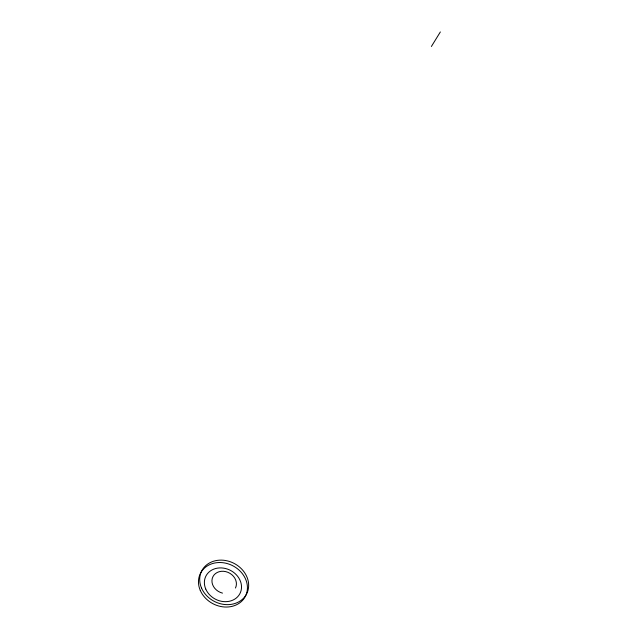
<?xml version="1.0" encoding="UTF-8"?>
<svg xmlns="http://www.w3.org/2000/svg" width="639" height="639" viewBox="0 0 639 639"><rect width="100%" height="100%" fill="white"/><g stroke="black" fill="none" stroke-linecap="round" stroke-linejoin="round"><path stroke-width="0.96" d="M431.389 46.479L440.351 31.95M222.5 593.12A12.612 10.711 27.1 0 1 212.244 578.495A12.612 10.711 27.1 0 1 227.939 572.336A12.612 10.711 27.1 0 1 235.456 588.032M200.263 590.364A25.233 21.422 27.1 0 0 242.277 600.66A25.233 21.422 27.1 0 0 226.31 563.326A25.233 21.422 27.1 0 0 200.263 590.364M205.742 589.022A19.13 16.247 27.1 0 0 237.604 596.826A19.13 16.247 27.1 0 0 225.495 568.51A19.13 16.247 27.1 0 0 205.742 589.022M201.493 587.968A25.233 21.422 27.1 0 0 243.507 598.264A25.233 21.422 27.1 0 0 227.532 560.93A25.233 21.422 27.1 0 0 201.493 587.968"/></g></svg>
